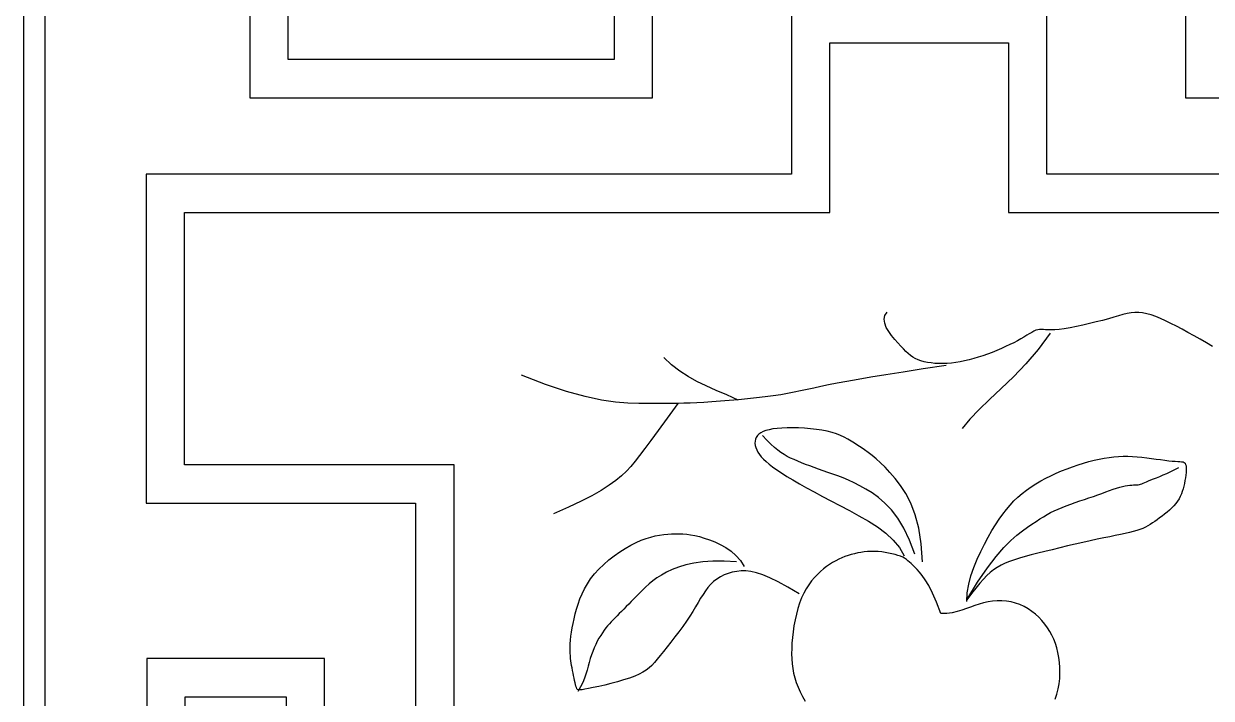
# Model space of a CAD drawing. Extents: x -66030 to 95157, y -13132 to 45879.
# Drawn here: x -26353.4 to -26138.9, y 32372.2 to 32493.9 of the extents above; entities that cross this region are included whole.
import ezdxf

# ---------------------------------------------------------------- set-up
doc = ezdxf.new("R2010")
doc.units = 0
doc.header["$LTSCALE"] = 100
doc.header["$MEASUREMENT"] = 0
for name, color, linetype in [('3', 11, 'CONTINUOUS'), ('4', 121, 'CONTINUOUS'), ('7', 105, 'CONTINUOUS')]:
    doc.layers.add(name, color=color, linetype=linetype)

msp = doc.modelspace()

# ---------------------------------------------------------------- linework, layer by layer
at = {"layer": '3'}
msp.add_lwpolyline([(-26349.53, 31903.86), (-26349.53, 32585.08), (-26033.83, 32585.08), (-26033.83, 31903.86)], close=True, dxfattribs=at)
at = {"layer": '4'}
msp.add_lwpolyline([(-26353.38, 31900.01), (-26353.38, 32588.93), (-26029.98, 32588.93), (-26029.98, 31900.01)], close=True, dxfattribs=at)
at = {"layer": '7'}
for points in [[(-26312.55, 32523.56), (-26312.55, 32480.54), (-26239.82, 32480.54), (-26239.82, 32504.38)], [(-26143.55, 32504.38), (-26143.55, 32480.54), (-26070.81, 32480.54), (-26070.81, 32523.56)], [(-26214.74, 32516.63), (-26214.74, 32466.79), (-26331.29, 32466.79), (-26331.29, 32407.39), (-26282.61, 32407.39), (-26282.61, 32338.36)], [(-26246.75, 32497.45), (-26246.75, 32487.47), (-26305.62, 32487.47), (-26305.62, 32516.63)], [(-26052.07, 32466.79), (-26168.62, 32466.79), (-26168.62, 32516.63)], [(-26324.36, 32040.05), (-26324.36, 32225.86), (-26275.68, 32225.86), (-26275.68, 32315.67), (-26299.13, 32315.67), (-26299.13, 32331.43), (-26275.68, 32331.43), (-26275.68, 32414.32), (-26324.36, 32414.32), (-26324.36, 32459.86), (-26207.81, 32459.86), (-26207.81, 32490.47), (-26191.68, 32490.47), (-26175.55, 32490.47), (-26175.55, 32459.86), (-26059, 32459.86)], [(-26138.68, 32435.69), (-26139.8, 32436.35), (-26140.92, 32436.99), (-26142.03, 32437.61), (-26143.13, 32438.21), (-26144.19, 32438.78), (-26145.22, 32439.32), (-26146.21, 32439.82), (-26147.16, 32440.29), (-26148.07, 32440.7), (-26148.94, 32441.06), (-26149.77, 32441.36), (-26150.56, 32441.59), (-26151.31, 32441.74), (-26152.02, 32441.81), (-26152.72, 32441.81), (-26153.41, 32441.74), (-26154.11, 32441.61), (-26154.86, 32441.43), (-26155.66, 32441.21), (-26156.53, 32440.96), (-26157.49, 32440.68), (-26158.56, 32440.39), (-26159.7, 32440.09), (-26160.89, 32439.8), (-26162.1, 32439.52), (-26163.28, 32439.26), (-26164.41, 32439.04), (-26165.46, 32438.86), (-26166.39, 32438.74), (-26167.17, 32438.67), (-26167.83, 32438.65), (-26168.38, 32438.67), (-26168.84, 32438.7), (-26169.23, 32438.73), (-26169.58, 32438.75), (-26169.91, 32438.75), (-26170.24, 32438.69), (-26170.58, 32438.59), (-26170.95, 32438.42), (-26171.35, 32438.22), (-26171.78, 32437.97), (-26172.25, 32437.69), (-26172.76, 32437.38), (-26173.32, 32437.05), (-26173.92, 32436.71), (-26174.58, 32436.35), (-26175.29, 32436), (-26176.05, 32435.64), (-26176.83, 32435.29), (-26177.64, 32434.94), (-26178.47, 32434.61), (-26179.31, 32434.29), (-26180.15, 32434), (-26180.99, 32433.72), (-26181.82, 32433.48), (-26182.65, 32433.25), (-26183.47, 32433.06), (-26184.28, 32432.9), (-26185.07, 32432.77), (-26185.86, 32432.67), (-26186.63, 32432.6), (-26187.38, 32432.57), (-26188.12, 32432.58), (-26188.83, 32432.61), (-26189.51, 32432.69), (-26190.16, 32432.79), (-26190.77, 32432.92), (-26191.35, 32433.09), (-26191.88, 32433.28), (-26192.37, 32433.5), (-26192.82, 32433.75), (-26193.25, 32434.05), (-26193.67, 32434.39), (-26194.09, 32434.78), (-26194.53, 32435.22), (-26195.01, 32435.73), (-26195.52, 32436.3), (-26196.08, 32436.95), (-26196.65, 32437.65), (-26197.17, 32438.38), (-26197.61, 32439.12), (-26197.9, 32439.87), (-26198.01, 32440.58), (-26197.88, 32441.26), (-26197.47, 32441.87)], [(-26167.99, 32438.06), (-26170.16, 32435.15), (-26172.4, 32432.54), (-26174.65, 32430.19), (-26176.85, 32428.07), (-26178.94, 32426.11), (-26180.85, 32424.29), (-26182.52, 32422.56), (-26183.89, 32420.87)], [(-26224.33, 32426), (-26226.41, 32426.91), (-26228.34, 32427.74), (-26230.12, 32428.55), (-26231.8, 32429.37), (-26233.38, 32430.24), (-26234.9, 32431.23), (-26236.37, 32432.36), (-26237.81, 32433.69)], [(-26186.8, 32432.22), (-26190.95, 32431.61), (-26194.57, 32431.06), (-26197.69, 32430.56), (-26200.39, 32430.12), (-26202.71, 32429.73), (-26204.72, 32429.36), (-26206.47, 32429.03), (-26208.02, 32428.72), (-26209.42, 32428.43), (-26210.7, 32428.15), (-26211.91, 32427.89), (-26213.08, 32427.64), (-26214.24, 32427.4), (-26215.43, 32427.17), (-26216.68, 32426.95), (-26218.02, 32426.75), (-26219.49, 32426.55), (-26221.05, 32426.37), (-26222.67, 32426.2), (-26224.32, 32426.04), (-26225.97, 32425.9), (-26227.58, 32425.77), (-26229.11, 32425.66), (-26230.54, 32425.57), (-26231.84, 32425.5), (-26233.04, 32425.45), (-26234.19, 32425.41), (-26235.33, 32425.38), (-26236.49, 32425.37), (-26237.73, 32425.36), (-26239.08, 32425.36), (-26240.6, 32425.36), (-26242.31, 32425.37), (-26244.26, 32425.44), (-26246.5, 32425.63), (-26249.07, 32426), (-26252.02, 32426.61), (-26255.37, 32427.52), (-26259.18, 32428.79), (-26263.49, 32430.49)], [(-26235.25, 32425.36), (-26237.21, 32422.72), (-26238.82, 32420.52), (-26240.14, 32418.71), (-26241.22, 32417.22), (-26242.15, 32415.99), (-26242.96, 32414.94), (-26243.75, 32414.03), (-26244.55, 32413.17), (-26245.45, 32412.33), (-26246.47, 32411.47), (-26247.67, 32410.6), (-26249.09, 32409.69), (-26250.76, 32408.73), (-26252.72, 32407.72), (-26255.03, 32406.64), (-26257.71, 32405.48)], [(-26191.05, 32396.78), (-26191.28, 32400.05), (-26191.75, 32402.87), (-26192.39, 32405.3), (-26193.18, 32407.36), (-26194.08, 32409.11), (-26195.03, 32410.59), (-26196, 32411.85), (-26196.95, 32412.92), (-26197.84, 32413.85), (-26198.67, 32414.66), (-26199.44, 32415.36), (-26200.17, 32415.97), (-26200.86, 32416.51), (-26201.52, 32416.99), (-26202.15, 32417.42), (-26202.76, 32417.82), (-26203.35, 32418.21), (-26203.95, 32418.59), (-26204.56, 32418.94), (-26205.2, 32419.27), (-26205.88, 32419.58), (-26206.6, 32419.87), (-26207.39, 32420.12), (-26208.26, 32420.35), (-26209.22, 32420.54), (-26210.24, 32420.69), (-26211.3, 32420.81), (-26212.39, 32420.9), (-26213.47, 32420.96), (-26214.53, 32420.98), (-26215.54, 32420.98), (-26216.48, 32420.94), (-26217.33, 32420.88), (-26218.08, 32420.78), (-26218.75, 32420.65), (-26219.34, 32420.5), (-26219.84, 32420.31), (-26220.26, 32420.09), (-26220.61, 32419.84), (-26220.88, 32419.57), (-26221.09, 32419.26), (-26221.23, 32418.93), (-26221.31, 32418.57), (-26221.32, 32418.2), (-26221.27, 32417.81), (-26221.17, 32417.41), (-26221.01, 32417), (-26220.79, 32416.59), (-26220.52, 32416.17), (-26220.2, 32415.75), (-26219.8, 32415.32), (-26219.33, 32414.88), (-26218.77, 32414.41), (-26218.13, 32413.92), (-26217.38, 32413.39), (-26216.52, 32412.83), (-26215.56, 32412.22), (-26214.48, 32411.57), (-26213.29, 32410.89), (-26212, 32410.16), (-26210.62, 32409.41), (-26209.15, 32408.61), (-26207.6, 32407.79), (-26205.97, 32406.94), (-26204.27, 32406.05), (-26202.55, 32405.12), (-26200.85, 32404.14), (-26199.22, 32403.09), (-26197.7, 32401.95), (-26196.36, 32400.71), (-26195.23, 32399.36), (-26194.36, 32397.88)], [(-26192.43, 32398.16), (-26193.4, 32400.72), (-26194.45, 32402.88), (-26195.55, 32404.69), (-26196.69, 32406.18), (-26197.85, 32407.4), (-26199.02, 32408.4), (-26200.18, 32409.22), (-26201.31, 32409.92), (-26202.4, 32410.52), (-26203.44, 32411.05), (-26204.45, 32411.52), (-26205.42, 32411.93), (-26206.36, 32412.3), (-26207.26, 32412.63), (-26208.14, 32412.94), (-26209, 32413.24), (-26209.83, 32413.53), (-26210.64, 32413.82), (-26211.42, 32414.1), (-26212.18, 32414.39), (-26212.91, 32414.67), (-26213.6, 32414.95), (-26214.27, 32415.24), (-26214.9, 32415.53), (-26215.49, 32415.83), (-26216.07, 32416.15), (-26216.64, 32416.51), (-26217.22, 32416.94), (-26217.82, 32417.44), (-26218.47, 32418.04), (-26219.18, 32418.76), (-26219.97, 32419.61)], [(-26183.07, 32389.63), (-26182.98, 32391.18), (-26182.72, 32392.73), (-26182.32, 32394.27), (-26181.81, 32395.77), (-26181.21, 32397.24), (-26180.56, 32398.65), (-26179.88, 32399.99), (-26179.19, 32401.25), (-26178.52, 32402.42), (-26177.87, 32403.49), (-26177.22, 32404.48), (-26176.58, 32405.4), (-26175.92, 32406.25), (-26175.26, 32407.04), (-26174.56, 32407.78), (-26173.84, 32408.47), (-26173.08, 32409.12), (-26172.29, 32409.74), (-26171.46, 32410.32), (-26170.6, 32410.87), (-26169.71, 32411.39), (-26168.8, 32411.88), (-26167.87, 32412.34), (-26166.91, 32412.78), (-26165.94, 32413.2), (-26164.96, 32413.59), (-26163.97, 32413.96), (-26162.98, 32414.31), (-26162, 32414.62), (-26161.03, 32414.9), (-26160.08, 32415.14), (-26159.16, 32415.35), (-26158.26, 32415.52), (-26157.38, 32415.65), (-26156.53, 32415.75), (-26155.69, 32415.81), (-26154.85, 32415.84), (-26154.01, 32415.84), (-26153.17, 32415.82), (-26152.32, 32415.76), (-26151.45, 32415.68), (-26150.58, 32415.58), (-26149.72, 32415.47), (-26148.88, 32415.35), (-26148.07, 32415.24), (-26147.31, 32415.14), (-26146.61, 32415.05), (-26145.98, 32414.98), (-26145.44, 32414.94), (-26144.98, 32414.92), (-26144.59, 32414.9), (-26144.27, 32414.87), (-26144.01, 32414.82), (-26143.81, 32414.73), (-26143.66, 32414.59), (-26143.55, 32414.39), (-26143.48, 32414.11), (-26143.45, 32413.76), (-26143.45, 32413.37), (-26143.48, 32412.92), (-26143.53, 32412.45), (-26143.6, 32411.96), (-26143.68, 32411.45), (-26143.78, 32410.95), (-26143.89, 32410.45), (-26144.01, 32409.97), (-26144.15, 32409.51), (-26144.32, 32409.05), (-26144.51, 32408.6), (-26144.73, 32408.17), (-26144.99, 32407.74), (-26145.3, 32407.33), (-26145.65, 32406.92), (-26146.03, 32406.52), (-26146.45, 32406.13), (-26146.89, 32405.75), (-26147.34, 32405.39), (-26147.8, 32405.04), (-26148.25, 32404.71), (-26148.69, 32404.39), (-26149.11, 32404.09), (-26149.52, 32403.81), (-26149.93, 32403.54), (-26150.36, 32403.28), (-26150.8, 32403.05), (-26151.27, 32402.82), (-26151.79, 32402.61), (-26152.36, 32402.42), (-26153, 32402.24), (-26153.7, 32402.06), (-26154.48, 32401.89), (-26155.32, 32401.71), (-26156.25, 32401.52), (-26157.26, 32401.32), (-26158.35, 32401.1), (-26159.52, 32400.86), (-26160.79, 32400.59), (-26162.12, 32400.29), (-26163.49, 32399.98), (-26164.89, 32399.65), (-26166.29, 32399.32), (-26167.67, 32398.98), (-26169, 32398.66), (-26170.26, 32398.34), (-26171.44, 32398.04), (-26172.53, 32397.74), (-26173.54, 32397.46), (-26174.48, 32397.16), (-26175.35, 32396.86), (-26176.15, 32396.53), (-26176.89, 32396.18), (-26177.58, 32395.79), (-26178.22, 32395.37), (-26178.84, 32394.88), (-26179.44, 32394.33), (-26180.06, 32393.68), (-26180.71, 32392.93), (-26181.41, 32392.06), (-26182.19, 32391.06), (-26183.07, 32389.9)], [(-26183.07, 32389.9), (-26181.11, 32393.09), (-26179.35, 32395.68), (-26177.78, 32397.75), (-26176.38, 32399.38), (-26175.13, 32400.65), (-26174.02, 32401.62), (-26173.02, 32402.39), (-26172.12, 32403.02), (-26171.31, 32403.57), (-26170.56, 32404.07), (-26169.87, 32404.53), (-26169.21, 32404.94), (-26168.57, 32405.32), (-26167.93, 32405.67), (-26167.28, 32406), (-26166.59, 32406.32), (-26165.86, 32406.62), (-26165.1, 32406.92), (-26164.3, 32407.21), (-26163.49, 32407.5), (-26162.66, 32407.78), (-26161.83, 32408.06), (-26161.01, 32408.33), (-26160.21, 32408.61), (-26159.43, 32408.88), (-26158.68, 32409.15), (-26157.97, 32409.41), (-26157.28, 32409.66), (-26156.63, 32409.88), (-26156.02, 32410.09), (-26155.46, 32410.26), (-26154.93, 32410.4), (-26154.46, 32410.5), (-26154.03, 32410.57), (-26153.63, 32410.62), (-26153.28, 32410.64), (-26152.95, 32410.66), (-26152.66, 32410.67), (-26152.38, 32410.69), (-26152.13, 32410.72), (-26151.9, 32410.76), (-26151.67, 32410.82), (-26151.44, 32410.9), (-26151.19, 32411), (-26150.92, 32411.11), (-26150.61, 32411.24), (-26150.25, 32411.4), (-26149.84, 32411.57), (-26149.36, 32411.76), (-26148.82, 32411.97), (-26148.23, 32412.21), (-26147.59, 32412.47), (-26146.92, 32412.76), (-26146.23, 32413.08), (-26145.51, 32413.44), (-26144.79, 32413.84)], [(-26213.36, 32391), (-26215.38, 32392.21), (-26217.12, 32393.18), (-26218.63, 32393.92), (-26219.93, 32394.46), (-26221.07, 32394.83), (-26222.07, 32395.06), (-26222.98, 32395.15), (-26223.82, 32395.15), (-26224.63, 32395.07), (-26225.42, 32394.92), (-26226.17, 32394.7), (-26226.89, 32394.42), (-26227.56, 32394.07), (-26228.2, 32393.67), (-26228.79, 32393.21), (-26229.33, 32392.7), (-26229.82, 32392.14), (-26230.28, 32391.54), (-26230.71, 32390.89), (-26231.14, 32390.2), (-26231.58, 32389.45), (-26232.04, 32388.67), (-26232.54, 32387.84), (-26233.09, 32386.97), (-26233.71, 32386.06), (-26234.38, 32385.12), (-26235.08, 32384.17), (-26235.79, 32383.23), (-26236.51, 32382.31), (-26237.2, 32381.43), (-26237.86, 32380.61), (-26238.46, 32379.86), (-26239, 32379.2), (-26239.49, 32378.62), (-26239.96, 32378.1), (-26240.45, 32377.64), (-26240.97, 32377.23), (-26241.56, 32376.85), (-26242.24, 32376.49), (-26243.05, 32376.15), (-26244, 32375.81), (-26245.05, 32375.47), (-26246.18, 32375.14), (-26247.33, 32374.84), (-26248.46, 32374.55), (-26249.54, 32374.3), (-26250.52, 32374.08), (-26251.36, 32373.9), (-26252.03, 32373.77), (-26252.54, 32373.69), (-26252.92, 32373.66), (-26253.19, 32373.68), (-26253.38, 32373.75), (-26253.5, 32373.88), (-26253.58, 32374.07), (-26253.65, 32374.31), (-26253.73, 32374.62), (-26253.81, 32374.97), (-26253.89, 32375.37), (-26253.98, 32375.79), (-26254.07, 32376.24), (-26254.16, 32376.7), (-26254.25, 32377.16), (-26254.34, 32377.62), (-26254.43, 32378.06), (-26254.5, 32378.49), (-26254.57, 32378.92), (-26254.63, 32379.36), (-26254.67, 32379.81), (-26254.7, 32380.3), (-26254.72, 32380.81), (-26254.71, 32381.37), (-26254.68, 32381.98), (-26254.63, 32382.64), (-26254.56, 32383.34), (-26254.46, 32384.09), (-26254.33, 32384.86), (-26254.18, 32385.68), (-26254, 32386.52), (-26253.79, 32387.38), (-26253.55, 32388.27), (-26253.27, 32389.17), (-26252.95, 32390.08), (-26252.56, 32391), (-26252.12, 32391.92), (-26251.6, 32392.84), (-26251, 32393.74), (-26250.3, 32394.63), (-26249.52, 32395.49), (-26248.65, 32396.33), (-26247.72, 32397.12), (-26246.75, 32397.87), (-26245.75, 32398.57), (-26244.74, 32399.21), (-26243.74, 32399.78), (-26242.78, 32400.26), (-26241.85, 32400.67), (-26240.97, 32401), (-26240.13, 32401.26), (-26239.33, 32401.46), (-26238.56, 32401.6), (-26237.81, 32401.71), (-26237.09, 32401.78), (-26236.4, 32401.82), (-26235.72, 32401.85), (-26235.04, 32401.85), (-26234.36, 32401.82), (-26233.66, 32401.77), (-26232.94, 32401.67), (-26232.18, 32401.53), (-26231.37, 32401.34), (-26230.5, 32401.09), (-26229.56, 32400.78), (-26228.59, 32400.4), (-26227.59, 32399.94), (-26226.6, 32399.38), (-26225.65, 32398.72), (-26224.76, 32397.93), (-26223.96, 32397.01), (-26223.27, 32395.95)], [(-26224.65, 32396.78), (-26226.9, 32396.91), (-26228.93, 32396.91), (-26230.75, 32396.78), (-26232.37, 32396.55), (-26233.82, 32396.22), (-26235.11, 32395.83), (-26236.26, 32395.39), (-26237.29, 32394.9), (-26238.21, 32394.39), (-26239.04, 32393.87), (-26239.79, 32393.33), (-26240.46, 32392.79), (-26241.08, 32392.24), (-26241.65, 32391.7), (-26242.18, 32391.16), (-26242.68, 32390.64), (-26243.18, 32390.13), (-26243.66, 32389.64), (-26244.12, 32389.17), (-26244.57, 32388.71), (-26245.01, 32388.27), (-26245.43, 32387.85), (-26245.83, 32387.45), (-26246.22, 32387.06), (-26246.59, 32386.69), (-26246.94, 32386.33), (-26247.29, 32385.97), (-26247.62, 32385.61), (-26247.94, 32385.24), (-26248.26, 32384.85), (-26248.57, 32384.43), (-26248.88, 32383.99), (-26249.19, 32383.51), (-26249.5, 32382.99), (-26249.8, 32382.44), (-26250.09, 32381.86), (-26250.36, 32381.25), (-26250.62, 32380.62), (-26250.86, 32379.98), (-26251.08, 32379.31), (-26251.28, 32378.63), (-26251.47, 32377.94), (-26251.66, 32377.23), (-26251.87, 32376.51), (-26252.13, 32375.76), (-26252.44, 32375), (-26252.82, 32374.21), (-26253.29, 32373.4)], [(-26187.75, 32387.43), (-26188.54, 32389.49), (-26189.27, 32391.16), (-26189.94, 32392.49), (-26190.56, 32393.53), (-26191.11, 32394.34), (-26191.61, 32394.95), (-26192.06, 32395.43), (-26192.45, 32395.82), (-26192.8, 32396.16), (-26193.11, 32396.47), (-26193.4, 32396.74), (-26193.69, 32396.99), (-26193.98, 32397.22), (-26194.3, 32397.42), (-26194.65, 32397.61), (-26195.05, 32397.79), (-26195.51, 32397.96), (-26196.02, 32398.11), (-26196.58, 32398.25), (-26197.18, 32398.38), (-26197.8, 32398.48), (-26198.44, 32398.57), (-26199.09, 32398.63), (-26199.73, 32398.66), (-26200.36, 32398.66), (-26200.98, 32398.64), (-26201.58, 32398.58), (-26202.18, 32398.5), (-26202.77, 32398.39), (-26203.35, 32398.26), (-26203.93, 32398.1), (-26204.5, 32397.93), (-26205.07, 32397.73), (-26205.63, 32397.5), (-26206.19, 32397.25), (-26206.74, 32396.97), (-26207.3, 32396.66), (-26207.85, 32396.31), (-26208.4, 32395.92), (-26208.95, 32395.5), (-26209.5, 32395.03), (-26210.05, 32394.51), (-26210.58, 32393.95), (-26211.1, 32393.33), (-26211.59, 32392.66), (-26212.06, 32391.92), (-26212.5, 32391.13), (-26212.9, 32390.27), (-26213.26, 32389.34), (-26213.57, 32388.36), (-26213.85, 32387.34), (-26214.08, 32386.29), (-26214.28, 32385.23), (-26214.43, 32384.17), (-26214.56, 32383.12), (-26214.64, 32382.11), (-26214.69, 32381.13), (-26214.71, 32380.19), (-26214.68, 32379.28), (-26214.61, 32378.4), (-26214.5, 32377.54), (-26214.34, 32376.69), (-26214.13, 32375.84), (-26213.86, 32375), (-26213.54, 32374.16), (-26213.17, 32373.31), (-26212.75, 32372.47), (-26212.28, 32371.64)], [(-26167.1, 32372.02), (-26166.79, 32372.91), (-26166.56, 32373.83), (-26166.39, 32374.78), (-26166.29, 32375.75), (-26166.25, 32376.72), (-26166.27, 32377.68), (-26166.34, 32378.63), (-26166.45, 32379.54), (-26166.61, 32380.41), (-26166.82, 32381.25), (-26167.06, 32382.04), (-26167.35, 32382.8), (-26167.69, 32383.53), (-26168.07, 32384.23), (-26168.5, 32384.9), (-26168.98, 32385.55), (-26169.5, 32386.17), (-26170.07, 32386.77), (-26170.68, 32387.33), (-26171.32, 32387.85), (-26172.01, 32388.31), (-26172.73, 32388.73), (-26173.48, 32389.07), (-26174.26, 32389.35), (-26175.06, 32389.56), (-26175.88, 32389.68), (-26176.72, 32389.75), (-26177.56, 32389.74), (-26178.4, 32389.68), (-26179.23, 32389.56), (-26180.05, 32389.39), (-26180.84, 32389.17), (-26181.61, 32388.91), (-26182.38, 32388.63), (-26183.15, 32388.34), (-26183.94, 32388.06), (-26184.78, 32387.81), (-26185.69, 32387.61), (-26186.67, 32387.48), (-26187.75, 32387.43)], [(-26299.05, 32352.87), (-26299.05, 32379.32), (-26331.16, 32379.32), (-26331.16, 32331.43)], [(-26324.23, 32338.36), (-26324.23, 32372.39), (-26305.98, 32372.39), (-26305.98, 32352.87)]]:
    msp.add_lwpolyline(points, dxfattribs=at)

doc.saveas('drawing.dxf')
